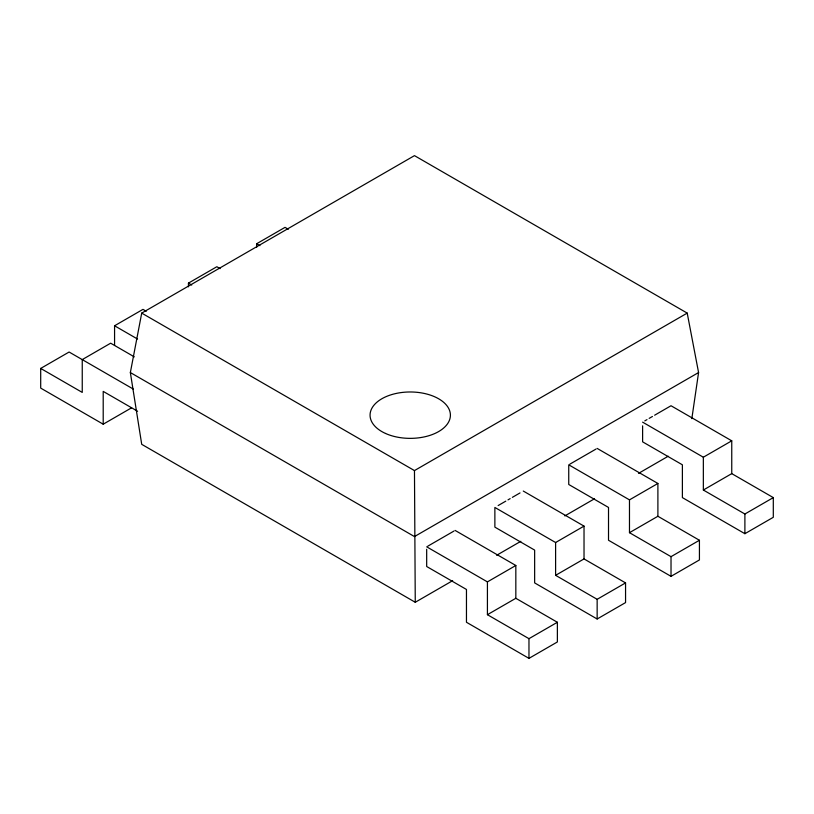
<?xml version="1.0" encoding="UTF-8"?>
<svg xmlns="http://www.w3.org/2000/svg" width="814" height="814" viewBox="0 0 814 814"><rect width="100%" height="100%" fill="white"/><g stroke="black" fill="none" stroke-linecap="round" stroke-linejoin="round"><path stroke-width="1.22" d="M691.839 418.64L698.575 372.547L687.209 313.105L414.468 155.637L141.717 313.105L130.352 372.547L141.717 444.332L415.262 602.268L452.655 580.677M131.614 407.794L103.205 424.196L40.7 388.105L40.7 368.427L69.109 352.024L133.221 389.031M114.57 345.462L114.57 325.773L142.979 309.371L146.255 311.263M188.441 286.823L188.441 283.13L216.85 266.727L220.126 268.62M256.624 247.456L256.624 243.762L285.032 227.36L288.319 229.253M141.717 313.105L414.468 470.584L687.209 313.105M698.575 372.547L414.468 536.579L130.352 372.547M427.777 546.184L453.998 531.043M498.148 505.555L505.799 501.139M507.987 499.877L510.164 498.616M512.352 497.354L520.004 492.938M569.831 464.173L596.062 449.033M644.79 420.889L646.977 419.627M649.165 418.365L652.441 416.473M654.629 415.211L671.021 405.748L731.755 440.822L731.755 473.626L773.3 497.608L773.3 517.297L744.891 533.699L682.386 497.608L682.386 464.804L642.612 441.839L642.612 425.844M496.642 555.28L520.838 541.31M564.835 515.913L594.525 498.768M638.522 473.372L668.213 456.227M426.678 546.815L487.423 581.888L515.832 565.486L515.832 598.29L557.376 622.272L557.376 641.961L528.968 658.363L466.463 622.272L466.463 589.468L426.678 566.503L426.678 549.277M555.606 542.521L584.025 526.119L584.025 558.923L625.559 582.905L625.559 602.594L597.15 618.996L534.645 582.905L534.645 550.101L494.871 527.136L494.871 507.448L555.606 542.521L555.606 575.325L597.15 599.308L625.559 582.905M629.476 499.867L657.895 483.465L657.895 516.269L699.43 540.262L699.43 559.94L671.021 576.343L608.516 540.262L608.516 507.448L568.742 484.483L568.742 464.804L629.476 499.867L629.476 532.682L671.021 556.664L699.43 540.262M642.612 422.151L703.347 457.224L731.755 440.822M487.423 581.888L487.423 614.692L515.832 598.29M555.606 575.325L584.025 558.923M629.476 532.682L657.895 516.269M703.347 457.224L703.347 490.028L731.755 473.626M487.423 614.692L528.968 638.675L557.376 622.272M703.347 490.028L744.891 514.01L773.3 497.608M256.624 243.762L259.91 245.655M597.15 448.402L657.895 483.465M188.441 283.13L191.717 285.022M523.28 491.046L584.025 526.119M114.57 325.773L137.525 339.031M455.097 530.413L515.832 565.486M134.31 356.858L110.653 343.193L82.245 359.605L82.245 392.409L40.7 368.427M137.607 411.253L103.205 391.392L103.205 424.196M415.262 602.268L414.468 470.584M744.891 514.01L744.891 533.699M671.021 556.664L671.021 576.343M597.15 599.308L597.15 618.996M528.968 638.675L528.968 658.363M385.51 433.455A40.181 23.199 0 0 0 450.02 418.386A40.181 23.199 0 0 0 395.156 393.671A40.181 23.199 0 0 0 385.51 433.455"/></g></svg>
